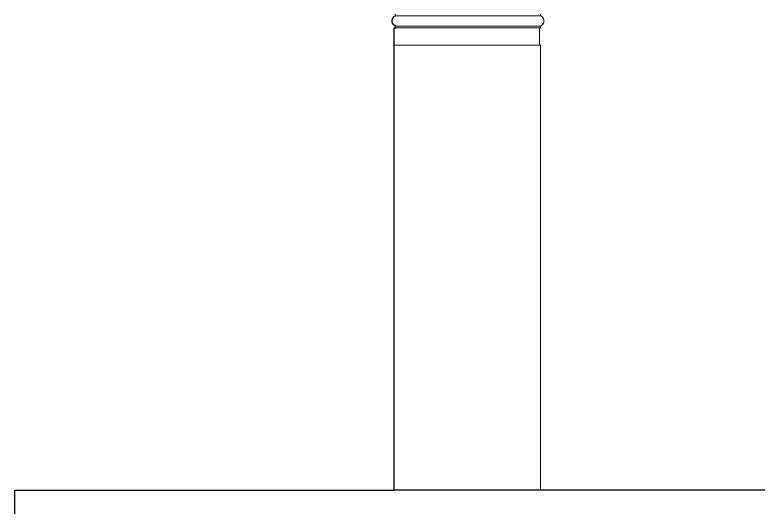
# Model space of a CAD drawing. Header units: millimetres. Extents: x -667 to -468, y -723 to -475.
# Drawn here: x -583.651 to -581.926, y -494.484 to -493.343 of the extents above; entities that cross this region are included whole.
import ezdxf

# ---------------------------------------------------------------- set-up
doc = ezdxf.new("R2010")
doc.units = ezdxf.units.MM
doc.layers.get('0').update_dxf_attribs({"lineweight": 9})
doc.layers.add('dinding', color=36, linetype='Continuous', lineweight=9)

msp = doc.modelspace()

# ---------------------------------------------------------------- linework, layer by layer
at = {"lineweight": 30}
for points in [[(-566.6511, -486.5949), (-566.6511, -493.4449), (-577.6625, -493.4449), (-577.6625, -494.4449), (-582.7711, -494.4449)], [(-583.6511, -495.9699), (-583.6511, -494.4449), (-582.7711, -494.4449), (-582.7712, -493.3729), (-582.7676, -493.3729), (-582.7676, -493.3689), (-582.7698, -493.3677), (-582.7718, -493.3661), (-582.7734, -493.3641), (-582.7746, -493.3619), (-582.7753, -493.3595), (-582.7756, -493.3569), (-582.7753, -493.3544), (-582.7746, -493.352), (-582.7734, -493.3497), (-582.7718, -493.3478), (-582.7698, -493.3461), (-582.7676, -493.3449), (-582.7676, -493.3409)]]:
    msp.add_lwpolyline(points, dxfattribs=at)
at = {"layer": 'dinding'}
for p, q in [((-582.7756, -493.3569), (-582.7753, -493.3544)), ((-582.7753, -493.3544), (-582.7746, -493.352)), ((-582.7746, -493.352), (-582.7734, -493.3497)), ((-582.7734, -493.3497), (-582.7718, -493.3478)), ((-582.7718, -493.3478), (-582.7698, -493.3461)), ((-582.7698, -493.3461), (-582.7676, -493.3449)), ((-582.7676, -493.3409), (-582.7676, -493.3449)), ((-582.7676, -493.3449), (-582.4316, -493.3449)), ((-582.4316, -493.3449), (-582.4316, -493.3409)), ((-582.4293, -493.3461), (-582.4316, -493.3449)), ((-582.4274, -493.3478), (-582.4293, -493.3461)), ((-582.4258, -493.3497), (-582.4274, -493.3478)), ((-582.4246, -493.352), (-582.4258, -493.3497)), ((-582.4238, -493.3544), (-582.4246, -493.352)), ((-582.4236, -493.3569), (-582.4238, -493.3544)), ((-582.7753, -493.3595), (-582.7756, -493.3569)), ((-582.7746, -493.3619), (-582.7753, -493.3595)), ((-582.7734, -493.3641), (-582.7746, -493.3619)), ((-582.7718, -493.3661), (-582.7734, -493.3641)), ((-582.7698, -493.3677), (-582.7718, -493.3661)), ((-582.7712, -493.3729), (-582.7712, -493.4129)), ((-582.7676, -493.3729), (-582.7712, -493.3729)), ((-582.7676, -493.3689), (-582.7698, -493.3677)), ((-582.7676, -493.3689), (-582.7676, -493.3729)), ((-582.4316, -493.3689), (-582.7676, -493.3689)), ((-582.4338, -493.3729), (-582.7676, -493.3729)), ((-582.4338, -493.3729), (-582.4338, -493.4129)), ((-582.4316, -493.3729), (-582.4338, -493.3729)), ((-582.4316, -493.3689), (-582.4293, -493.3677)), ((-582.4316, -493.3729), (-582.4316, -493.3689)), ((-582.4293, -493.3677), (-582.4274, -493.3661)), ((-582.4274, -493.3661), (-582.4258, -493.3641)), ((-582.4258, -493.3641), (-582.4246, -493.3619)), ((-582.4246, -493.3619), (-582.4238, -493.3595)), ((-582.4238, -493.3595), (-582.4236, -493.3569)), ((-582.7711, -493.4129), (-582.7712, -493.4129)), ((-582.7711, -494.4449), (-582.7711, -493.4129)), ((-582.7711, -493.4129), (-582.4338, -493.4129)), ((-582.4338, -493.4129), (-582.4311, -493.4129)), ((-582.4311, -494.4449), (-582.4311, -493.4129)), ((-583.6511, -495.7449), (-583.6511, -494.4449)), ((-582.7711, -494.4449), (-583.6511, -494.4449)), ((-582.4311, -494.4449), (-582.7711, -494.4449)), ((-579.7711, -494.4449), (-582.4311, -494.4449))]:
    msp.add_line(p, q, dxfattribs=at)

doc.saveas('drawing.dxf')
